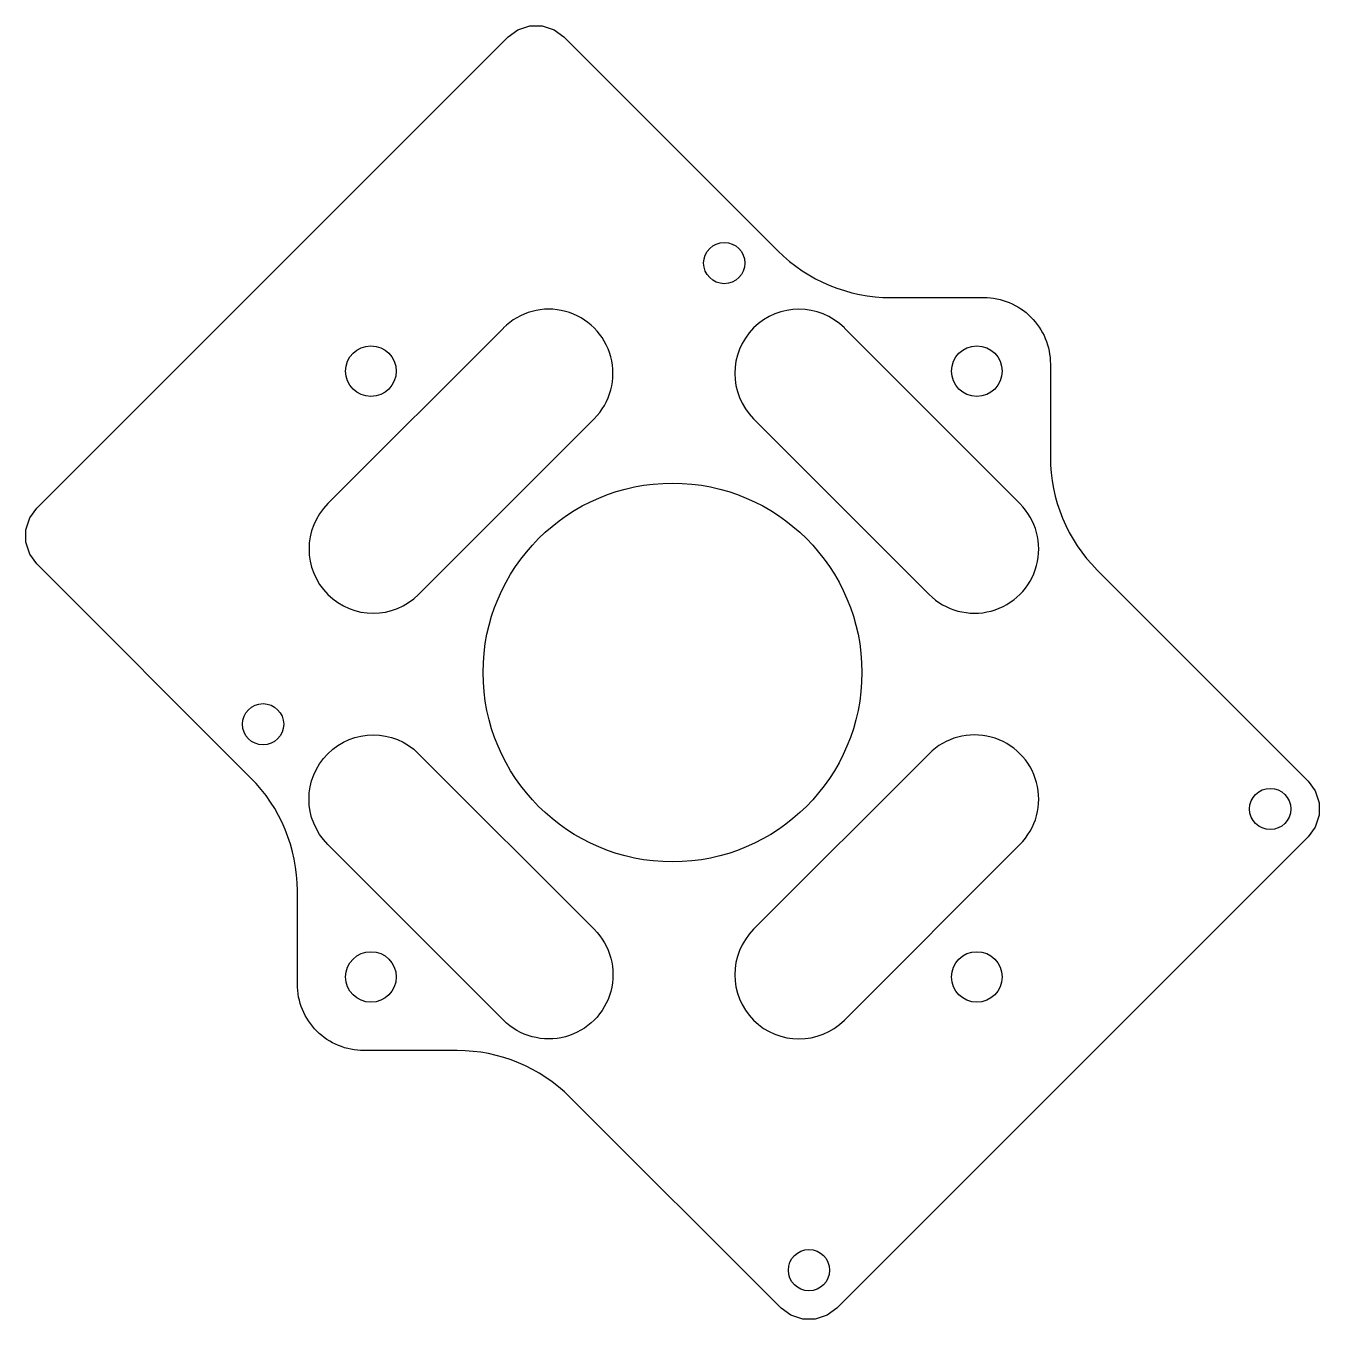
# Model space of a CAD drawing. Header units: millimetres. Extents: x -48.7 to 48.5, y -48.5 to 48.7.
import ezdxf

# ---------------------------------------------------------------- set-up
doc = ezdxf.new("R2010")
doc.units = ezdxf.units.MM
doc.layers.get('0').update_dxf_attribs({"linetype": 'CONTINUOUS'})

msp = doc.modelspace()

# ---------------------------------------------------------------- linework, layer by layer
for p, q in [((-25.997, 12.804), (-12.808, 25.996)), ((12.808, 25.996), (25.997, 12.804)), ((-5.987, 19.177), (-19.176, 5.984)), ((19.176, 5.984), (5.987, 19.177)), ((5.987, -19.177), (19.176, -5.984)), ((25.997, -12.804), (12.808, -25.996))]:
    msp.add_line(p, q)
for points in [[(23.284, 28.284, -0.414214), (28.285, 23.284), (28.285, 16.296, 0.198897), (31.8, 7.812), (47.65, -8.039), (48.184, -8.773), (48.474, -9.667), (48.474, -10.606), (48.184, -11.5), (47.65, -12.234), (12.247, -47.637), (11.513, -48.17), (10.619, -48.46), (9.68, -48.46), (8.786, -48.17), (8.052, -47.637), (-7.786, -31.798, 0.198927), (-16.272, -28.284), (-23.284, -28.284, -0.414214), (-28.285, -23.284), (-28.285, -16.27, 0.198897), (-31.8, -7.785), (-47.857, 8.272), (-48.39, 9.006), (-48.68, 9.9), (-48.68, 10.839), (-48.39, 11.733), (-47.857, 12.467), (-12.454, 47.87), (-11.72, 48.403), (-10.826, 48.693), (-9.887, 48.693), (-8.993, 48.403), (-8.259, 47.87), (7.813, 31.798, 0.198927), (16.299, 28.284)], [(-5.987, -19.177, -1), (-12.808, -25.996), (-25.997, -12.804, -1), (-19.176, -5.984)]]:
    msp.add_lwpolyline(points, format="xyb", close=True)
for centre, radius in [((3.786, 30.876), 1.55), ((-22.759, 22.756), 1.9), ((22.759, 22.756), 1.9), ((-0.103, 0.117), 14.225), ((-30.862, -3.772), 1.55), ((44.798, -10.136), 1.55), ((-22.759, -22.756), 1.9), ((22.759, -22.756), 1.9), ((10.15, -44.784), 1.55)]:
    msp.add_circle(centre, radius)
for centre, start, end in [((-9.397, 22.587), -44.99335, 135.00665), ((9.397, 22.587), 44.99335, 224.99335), ((-22.586, 9.394), 135.00665, 315.00665), ((22.586, 9.394), -135.00665, 44.99335), ((22.586, -9.394), -44.99335, 135.00665), ((9.397, -22.587), 135.00665, 315.00665)]:
    msp.add_arc(centre, 4.823, start, end)

doc.saveas('drawing.dxf')
